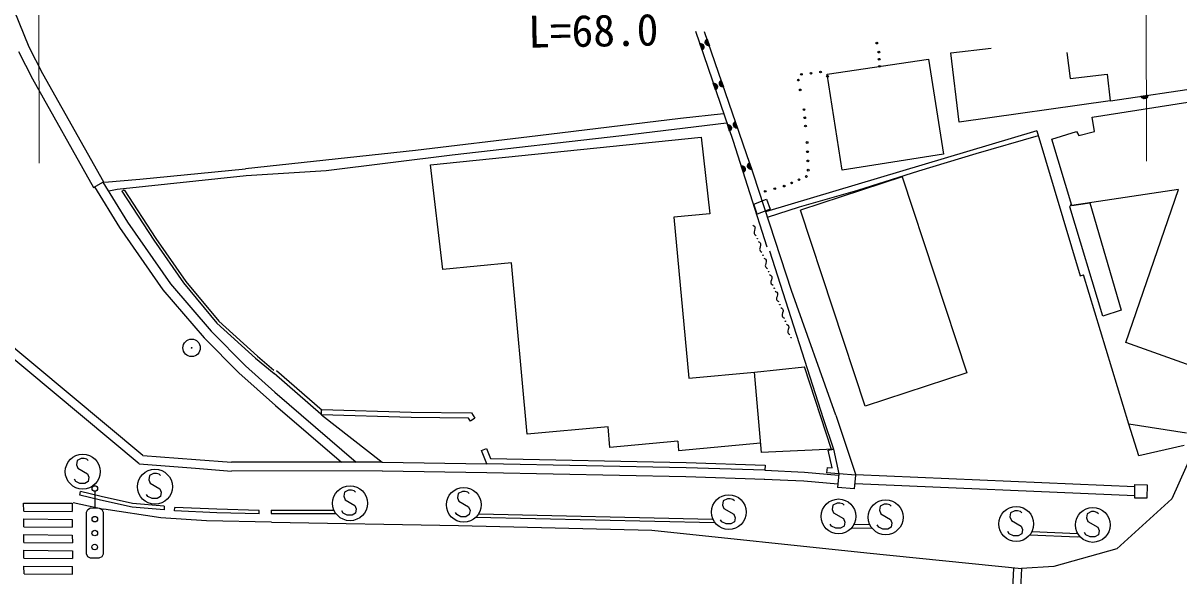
# Model space of a CAD drawing. Units: millimetres, scale not verified. Extents: x 40000 to 680000, y 20000 to 380000.
# Drawn here: x 321477 to 387847, y 287400 to 319110 of the extents above; entities that cross this region are included whole.
import ezdxf
from ezdxf.enums import TextEntityAlignment as Align

# ---------------------------------------------------------------- set-up
doc = ezdxf.new("R2010")
doc.units = ezdxf.units.MM
doc.header["$LTSCALE"] = 1000
for name, color, linetype, lineweight in [('M-BGD', 7, 'Continuous', 25), ('M-BGD-EXST', 7, 'Continuous', 25), ('M-STR-HTXT', 7, 'Continuous', 13), ('M-STR-STRC', 7, 'Continuous', 25)]:
    doc.layers.add(name, color=color, linetype=linetype, lineweight=lineweight)
doc.styles.add('ＭＳ ゴシック', font='')
doc.styles.get('ＭＳ ゴシック').set_extended_font_data('MS Gothic')

msp = doc.modelspace()

# ---------------------------------------------------------------- linework, layer by layer
at = {"layer": 'M-BGD'}
for p, q in [((320532, 320917), (321811, 317745)), ((360095, 318648), (362223, 312390)), ((361411, 316272), (360610, 318619)), ((360336, 317941), (360384, 317941)), ((360464, 317563), (360336, 317941)), ((360363, 317940), (360485, 317580)), ((360384, 317941), (360429, 317932)), ((360505, 317598), (360390, 317939)), ((360418, 317932), (360524, 317621)), ((360429, 317932), (360483, 317909)), ((360542, 317646), (360448, 317922)), ((360650, 318028), (360659, 318077)), ((360651, 317978), (360650, 318028)), ((360671, 317920), (360651, 317978)), ((360654, 318025), (360702, 317884)), ((360659, 318077), (360688, 318128)), ((360741, 317848), (360663, 318077)), ((360700, 317880), (360671, 317920)), ((360678, 318109), (360772, 317834)), ((360688, 318128), (360717, 318164)), ((360802, 317823), (360696, 318134)), ((360715, 318158), (360831, 317817)), ((360717, 318164), (360755, 318193)), ((360858, 317815), (360735, 318175)), ((360755, 318193), (360885, 317814)), ((321219, 317476), (322008, 315917)), ((321811, 317745), (322582, 316224)), ((360503, 317592), (360464, 317563)), ((360480, 317907), (360557, 317678)), ((360483, 317909), (360520, 317875)), ((360532, 317627), (360503, 317592)), ((360566, 317730), (360518, 317871)), ((360520, 317875), (360549, 317835)), ((360562, 317678), (360532, 317627)), ((360549, 317835), (360569, 317777)), ((360570, 317727), (360562, 317678)), ((360569, 317777), (360570, 317727)), ((360737, 317846), (360700, 317880)), ((360792, 317824), (360737, 317846)), ((360836, 317814), (360792, 317824)), ((360885, 317814), (360836, 317814)), ((374751, 317397), (377072, 317675)), ((375239, 313431), (374751, 317397)), ((381406, 317426), (381601, 315930)), ((367645, 316188), (373460, 317046)), ((373460, 317046), (374326, 311600)), ((322582, 316224), (326087, 310004)), ((363410, 310451), (361411, 316272)), ((368510, 310672), (367645, 316188)), ((381601, 315930), (383727, 316181)), ((383727, 316181), (383905, 314652)), ((383912, 314655), (392770, 315959)), ((322008, 315917), (325521, 309685)), ((361112, 315658), (361161, 315658)), ((361241, 315279), (361112, 315658)), ((361139, 315657), (361261, 315297)), ((361161, 315658), (361205, 315649)), ((361282, 315314), (361166, 315655)), ((361194, 315649), (361300, 315338)), ((361205, 315649), (361259, 315626)), ((361318, 315363), (361224, 315638)), ((361279, 315308), (361241, 315279)), ((361256, 315624), (361334, 315394)), ((361259, 315626), (361296, 315592)), ((361309, 315344), (361279, 315308)), ((361342, 315447), (361294, 315588)), ((361296, 315592), (361325, 315552)), ((361338, 315395), (361309, 315344)), ((361325, 315552), (361345, 315494)), ((361346, 315444), (361338, 315395)), ((361345, 315494), (361346, 315444)), ((361459, 315662), (361467, 315711)), ((361460, 315613), (361459, 315662)), ((361480, 315554), (361460, 315613)), ((361463, 315659), (361511, 315518)), ((361467, 315711), (361496, 315763)), ((361550, 315483), (361471, 315712)), ((361510, 315514), (361480, 315554)), ((361487, 315743), (361581, 315468)), ((361496, 315763), (361525, 315798)), ((361612, 315457), (361505, 315769)), ((361547, 315481), (361510, 315514)), ((361523, 315792), (361640, 315451)), ((361525, 315798), (361564, 315827)), ((361667, 315450), (361544, 315809)), ((361601, 315458), (361547, 315481)), ((361564, 315827), (361694, 315449)), ((361645, 315449), (361601, 315458)), ((361694, 315449), (361645, 315449)), ((383905, 314652), (375239, 313431)), ((382867, 313714), (392544, 315230)), ((385666, 314912), (386062, 314970)), ((385688, 314869), (385666, 314912)), ((386056, 314944), (385680, 314889)), ((385717, 314834), (385688, 314869)), ((385693, 314865), (386049, 314918)), ((386038, 314891), (385713, 314843)), ((385762, 314796), (385717, 314834)), ((385734, 314821), (386022, 314863)), ((386002, 314835), (385762, 314800)), ((385809, 314778), (385762, 314796)), ((385858, 314770), (385809, 314778)), ((385813, 314782), (385960, 314804)), ((385919, 314779), (385858, 314770)), ((385963, 314801), (385919, 314779)), ((386003, 314831), (385963, 314801)), ((386036, 314880), (386003, 314831)), ((386053, 314922), (386036, 314880)), ((386062, 314970), (386053, 314922)), ((359218, 313636), (351039, 312645)), ((355861, 312663), (361864, 313391)), ((361694, 313903), (359218, 313636)), ((361917, 313290), (361965, 313290)), ((362045, 312912), (361917, 313290)), ((361944, 313289), (362066, 312929)), ((361965, 313290), (362010, 313281)), ((362086, 312947), (361970, 313288)), ((361999, 313281), (362105, 312970)), ((362010, 313281), (362064, 313258)), ((362123, 312995), (362029, 313270)), ((362271, 313297), (362279, 313347)), ((362272, 313248), (362271, 313297)), ((362275, 313295), (362323, 313154)), ((362279, 313347), (362308, 313398)), ((362362, 313118), (362283, 313347)), ((362299, 313379), (362393, 313104)), ((362308, 313398), (362337, 313433)), ((362423, 313093), (362317, 313404)), ((362335, 313427), (362452, 313087)), ((362337, 313433), (362376, 313463)), ((362479, 313086), (362355, 313445)), ((362376, 313463), (362506, 313084)), ((382995, 312885), (382867, 313714)), ((351039, 312645), (344011, 311800)), ((346109, 311556), (355861, 312663)), ((362084, 312941), (362045, 312912)), ((362060, 313256), (362138, 313027)), ((362064, 313258), (362101, 313224)), ((362113, 312976), (362084, 312941)), ((362147, 313079), (362099, 313220)), ((362101, 313224), (362130, 313184)), ((362142, 313027), (362113, 312976)), ((362130, 313184), (362150, 313126)), ((362151, 313076), (362142, 313027)), ((362150, 313126), (362151, 313076)), ((362292, 313190), (362272, 313248)), ((362321, 313150), (362292, 313190)), ((362358, 313116), (362321, 313150)), ((362413, 313093), (362358, 313116)), ((362457, 313084), (362413, 313093)), ((362506, 313084), (362457, 313084)), ((379697, 312939), (364117, 308285)), ((376208, 311630), (379787, 312664)), ((379697, 312939), (382169, 304612)), ((380558, 312445), (381974, 312899)), ((381974, 312899), (382094, 312660)), ((382094, 312660), (382995, 312885)), ((344877, 310979), (360423, 312574)), ((360423, 312574), (360911, 308179)), ((362223, 312390), (364176, 306277)), ((381694, 308647), (380558, 312445)), ((344011, 311800), (334252, 310757)), ((338881, 310660), (346109, 311556)), ((374326, 311600), (368510, 310672)), ((372913, 310640), (376208, 311630)), ((328186, 310160), (334252, 310757)), ((334291, 310363), (338881, 310660)), ((345570, 304985), (344877, 310979)), ((362711, 310927), (362760, 310926)), ((362838, 310547), (362711, 310927)), ((362738, 310925), (362859, 310565)), ((362760, 310926), (362804, 310916)), ((362879, 310582), (362765, 310923)), ((362794, 310917), (362898, 310605)), ((362804, 310916), (362858, 310893)), ((362916, 310630), (362824, 310906)), ((362855, 310891), (362932, 310662)), ((362858, 310893), (362895, 310859)), ((362940, 310714), (362893, 310855)), ((362895, 310859), (362924, 310819)), ((362936, 310662), (362906, 310611)), ((362924, 310819), (362944, 310761)), ((362945, 310711), (362936, 310662)), ((362944, 310761), (362945, 310711)), ((363082, 310933), (363091, 310982)), ((363084, 310884), (363082, 310933)), ((363104, 310825), (363084, 310884)), ((363087, 310930), (363135, 310789)), ((363091, 310982), (363120, 311033)), ((363174, 310754), (363095, 310983)), ((363133, 310785), (363104, 310825)), ((363111, 311014), (363205, 310739)), ((363120, 311033), (363149, 311069)), ((363235, 310728), (363128, 311040)), ((363170, 310751), (363133, 310785)), ((363147, 311063), (363264, 310722)), ((363149, 311069), (363188, 311098)), ((363291, 310721), (363167, 311080)), ((363224, 310729), (363170, 310751)), ((363188, 311098), (363317, 310720)), ((363269, 310720), (363224, 310729)), ((363317, 310720), (363269, 310720)), ((369415, 309536), (372913, 310640)), ((325521, 309685), (326087, 310004)), ((326061, 309989), (327470, 307691)), ((326141, 309977), (328186, 310160)), ((326876, 309593), (334291, 310363)), ((362877, 310576), (362838, 310547)), ((362906, 310611), (362877, 310576)), ((365603, 303769), (363410, 310451)), ((371958, 310298), (366122, 308376)), ((371958, 310298), (375663, 299054)), ((325581, 309719), (327009, 307389)), ((326396, 309485), (326876, 309593)), ((327148, 309471), (327274, 309554)), ((327148, 309471), (328983, 306668)), ((327274, 309554), (329107, 306752)), ((366055, 308573), (369415, 309536)), ((387818, 309558), (381694, 308647)), ((384809, 300784), (387818, 309558)), ((363442, 308731), (364159, 309007)), ((363442, 308731), (364159, 309007)), ((363636, 308158), (363442, 308731)), ((364159, 309007), (364376, 308443)), ((364159, 309007), (364376, 308443)), ((381585, 308574), (381661, 308732)), ((381661, 308732), (381694, 308647)), ((381694, 308647), (382732, 308801)), ((382732, 308801), (384534, 302636)), ((360911, 308179), (358849, 307981)), ((358849, 307981), (359698, 298741)), ((364376, 308443), (363636, 308158)), ((364376, 308443), (363636, 308158)), ((364225, 307981), (366055, 308573)), ((369827, 297132), (366122, 308376)), ((383486, 302293), (381585, 308574)), ((327009, 307389), (329497, 303816)), ((327470, 307691), (329932, 304153)), ((363373, 307523), (363437, 307484)), ((363437, 307484), (363471, 307453)), ((363471, 307453), (363497, 307409)), ((363505, 307322), (363478, 307215)), ((363497, 307409), (363506, 307359)), ((363506, 307359), (363505, 307322)), ((328983, 306668), (330694, 304205)), ((329107, 306752), (330814, 304295)), ((363455, 307136), (363450, 307081)), ((363450, 307081), (363455, 307043)), ((363478, 307215), (363455, 307136)), ((363455, 307043), (363475, 307000)), ((363475, 307000), (363514, 306963)), ((363514, 306963), (363578, 306922)), ((363696, 306576), (363760, 306537)), ((363760, 306537), (363794, 306507)), ((363778, 306189), (363773, 306135)), ((363773, 306135), (363778, 306097)), ((363801, 306269), (363778, 306189)), ((363778, 306097), (363798, 306054)), ((363794, 306507), (363819, 306462)), ((363798, 306054), (363837, 306017)), ((363828, 306376), (363801, 306269)), ((363819, 306462), (363828, 306413)), ((363828, 306413), (363828, 306376)), ((363837, 306017), (363901, 305975)), ((364343, 306039), (367426, 296431)), ((328150, 293825), (313917, 305671)), ((328347, 294311), (314397, 305922)), ((349532, 305367), (345570, 304985)), ((350428, 295521), (349532, 305367)), ((364019, 305630), (364082, 305591)), ((364082, 305591), (364117, 305560)), ((364124, 305322), (364101, 305243)), ((364117, 305560), (364142, 305516)), ((364151, 305429), (364124, 305322)), ((364142, 305516), (364151, 305466)), ((364151, 305466), (364151, 305429)), ((364101, 305243), (364095, 305188)), ((364095, 305188), (364100, 305150)), ((364100, 305150), (364121, 305107)), ((364121, 305107), (364160, 305070)), ((364160, 305070), (364224, 305029)), ((364342, 304683), (364405, 304644)), ((364405, 304644), (364439, 304614)), ((382179, 304615), (382367, 304675)), ((384981, 296095), (382367, 304675)), ((329932, 304153), (332270, 301435)), ((330694, 304205), (332606, 301903)), ((330814, 304295), (332714, 302007)), ((364423, 304296), (364418, 304242)), ((364418, 304242), (364423, 304204)), ((364447, 304376), (364423, 304296)), ((364423, 304204), (364443, 304161)), ((364439, 304614), (364465, 304569)), ((364443, 304161), (364482, 304124)), ((364474, 304483), (364447, 304376)), ((364465, 304569), (364474, 304520)), ((364474, 304520), (364474, 304483)), ((364482, 304124), (364547, 304082)), ((329497, 303816), (331865, 301061)), ((364665, 303737), (364728, 303698)), ((364728, 303698), (364762, 303667)), ((364746, 303350), (364741, 303295)), ((364769, 303429), (364746, 303350)), ((364762, 303667), (364788, 303623)), ((364796, 303536), (364769, 303429)), ((364788, 303623), (364797, 303573)), ((364797, 303573), (364796, 303536)), ((368153, 296627), (365603, 303769)), ((364741, 303295), (364746, 303257)), ((364746, 303257), (364766, 303214)), ((364766, 303214), (364805, 303177)), ((364805, 303177), (364870, 303136)), ((364987, 302790), (365051, 302751)), ((365051, 302751), (365085, 302720)), ((365085, 302720), (365111, 302676)), ((365111, 302676), (365120, 302627)), ((332714, 302007), (334929, 300008)), ((365069, 302403), (365064, 302349)), ((365064, 302349), (365069, 302311)), ((365092, 302483), (365069, 302403)), ((365069, 302311), (365089, 302267)), ((365089, 302267), (365128, 302231)), ((365119, 302589), (365092, 302483)), ((365120, 302627), (365119, 302589)), ((365128, 302231), (365192, 302189)), ((384534, 302636), (383486, 302293)), ((332270, 301435), (334239, 299444)), ((332606, 301903), (334830, 299895)), ((365310, 301844), (365374, 301805)), ((365374, 301805), (365408, 301774)), ((365392, 301457), (365387, 301402)), ((365387, 301402), (365392, 301364)), ((365415, 301536), (365392, 301457)), ((365392, 301364), (365412, 301321)), ((365408, 301774), (365434, 301730)), ((365412, 301321), (365451, 301284)), ((365442, 301643), (365415, 301536)), ((365434, 301730), (365443, 301680)), ((365443, 301680), (365442, 301643)), ((331865, 301061), (333860, 299044)), ((365451, 301284), (365515, 301243)), ((388818, 299354), (384809, 300784)), ((334929, 300008), (335881, 299207)), ((334239, 299444), (335932, 297934)), ((334830, 299895), (335889, 299004)), ((363482, 299088), (366344, 299388)), ((367906, 294654), (366344, 299388)), ((333860, 299044), (335963, 297170)), ((338564, 296683), (335889, 299004)), ((338641, 296881), (336020, 299155)), ((359698, 298741), (363482, 299088)), ((363449, 299085), (363869, 294473)), ((375663, 299054), (369827, 297132)), ((335932, 297934), (340598, 293923)), ((335963, 297170), (339758, 293922)), ((338605, 296639), (338614, 296939)), ((338614, 296939), (343762, 296785)), ((343762, 296785), (347223, 296751)), ((347223, 296751), (347415, 296438)), ((343759, 296486), (338605, 296639)), ((338605, 296639), (342091, 293928)), ((347054, 296453), (343759, 296486)), ((347159, 296281), (347054, 296453)), ((347415, 296438), (347159, 296281)), ((367426, 296431), (368007, 294668)), ((368153, 296627), (369288, 293184)), ((385552, 294289), (384981, 296095)), ((388277, 295595), (384981, 296095)), ((355067, 295944), (350428, 295521)), ((355174, 294765), (355067, 295944)), ((347807, 294590), (348086, 294701)), ((348086, 294701), (348313, 294131)), ((359069, 295119), (355174, 294765)), ((359069, 295119), (359117, 294597)), ((359117, 294597), (363819, 295025)), ((388158, 294879), (385552, 294289)), ((328345, 294311), (331403, 294078)), ((331403, 294078), (333448, 293914)), ((348107, 293836), (347807, 294590)), ((348313, 294131), (359560, 293895)), ((368031, 294671), (363869, 294473)), ((367714, 294604), (368007, 294668)), ((367936, 293590), (367714, 294604)), ((368007, 294668), (368315, 293261)), ((388647, 294513), (387436, 291816)), ((328150, 293825), (331373, 293579)), ((331373, 293579), (333449, 293414)), ((342100, 293924), (333448, 293914)), ((342101, 293424), (333449, 293414)), ((342093, 293424), (348100, 293336)), ((342100, 293924), (348107, 293836)), ((359550, 293595), (348107, 293836)), ((364077, 293455), (359550, 293595)), ((359560, 293895), (364086, 293755)), ((366340, 293335), (364062, 293436)), ((364086, 293755), (364077, 293455)), ((367640, 293311), (367663, 293610)), ((367663, 293610), (367936, 293590)), ((348097, 293336), (359535, 293096)), ((359535, 293096), (364062, 292955)), ((366306, 292836), (364040, 292937)), ((368267, 292656), (366306, 292836)), ((368307, 293155), (366340, 293335)), ((368315, 293261), (367640, 293311)), ((368315, 293261), (368252, 292463)), ((369288, 293184), (368315, 293261)), ((369225, 292386), (369288, 293184)), ((369250, 292699), (385315, 292002)), ((385321, 292503), (369289, 293198)), ((324733, 292038), (324780, 292232)), ((325916, 291749), (324733, 292038)), ((325961, 291944), (324780, 292232)), ((325598, 292254), (325596, 291294)), ((369225, 292386), (368252, 292463)), ((385313, 291860), (385323, 292638)), ((385323, 292638), (386020, 292629)), ((386020, 292629), (386010, 291852)), ((321507, 291565), (324293, 291567)), ((321510, 291115), (321507, 291565)), ((324293, 291567), (324295, 291093)), ((324350, 291601), (326121, 291220)), ((327732, 291344), (325916, 291749)), ((327762, 291542), (325961, 291944)), ((329586, 291397), (327762, 291542)), ((329586, 291397), (329570, 291197)), ((387436, 291816), (384292, 288959)), ((386010, 291852), (385313, 291860)), ((321510, 291115), (324295, 291093)), ((325110, 288655), (325115, 291055)), ((325115, 291055), (325196, 291215)), ((325196, 291215), (325356, 291295)), ((325356, 291295), (325836, 291293)), ((325836, 291293), (325996, 291213)), ((325996, 291213), (326075, 291053)), ((326075, 291053), (326070, 288653)), ((329382, 290723), (326121, 291220)), ((329570, 291197), (327732, 291344)), ((331999, 290553), (329382, 290723)), ((330176, 291122), (330184, 291321)), ((332600, 291023), (330176, 291122)), ((332607, 291223), (330184, 291321)), ((335024, 290959), (332600, 291023)), ((335029, 291159), (332607, 291223)), ((335024, 290959), (335029, 291159)), ((335720, 291174), (335720, 290974)), ((335720, 291174), (339334, 291169)), ((335720, 290974), (339454, 290969)), ((347480, 290765), (361186, 290453)), ((347640, 290961), (361063, 290656)), ((321512, 290665), (324298, 290643)), ((321514, 290216), (321512, 290665)), ((321514, 290216), (324300, 290193)), ((324298, 290643), (324300, 290193)), ((335742, 290483), (331999, 290553)), ((335742, 290483), (346487, 290285)), ((346487, 290285), (357584, 290022)), ((369055, 290164), (370200, 290135)), ((369193, 290361), (370076, 290338)), ((321517, 289765), (324302, 289743)), ((321519, 289315), (321517, 289765)), ((324302, 289743), (324304, 289293)), ((357584, 290022), (369931, 288718)), ((379289, 289755), (382023, 289637)), ((379414, 289950), (382019, 289837)), ((382019, 289837), (382039, 289839)), ((382023, 289637), (382177, 289650)), ((321519, 289315), (324304, 289293)), ((321521, 288866), (324306, 288843)), ((321524, 288416), (321521, 288866)), ((324306, 288843), (324308, 288393)), ((369931, 288718), (378801, 287819)), ((384292, 288959), (380663, 287930)), ((321524, 288416), (324308, 288393)), ((325189, 288495), (325110, 288655)), ((325349, 288415), (325189, 288495)), ((325829, 288413), (325349, 288415)), ((325989, 288493), (325829, 288413)), ((326070, 288653), (325989, 288493)), ((321526, 287965), (324310, 287943)), ((321528, 287515), (321526, 287965)), ((321528, 287515), (324313, 287493)), ((324313, 287493), (324310, 287943)), ((378351, 287841), (378208, 284892)), ((378801, 287819), (378656, 284847)), ((380663, 287930), (378801, 287819))]:
    msp.add_line(p, q, dxfattribs=at)
for centre, radius in [((370498, 317967), 49.8), ((370616, 317448), 49.8), ((370637, 317038), 49.8), ((370657, 316629), 49.8), ((366170, 316171), 49.8), ((366720, 316237), 49.8), ((367271, 316304), 49.8), ((367668, 316056), 49.8), ((365995, 315841), 49.8), ((366102, 315278), 49.8), ((366317, 314153), 49.8), ((366362, 313680), 49.8), ((366407, 313208), 49.8), ((366497, 312263), 49.8), ((366519, 311733), 49.8), ((366540, 311204), 49.8), ((366561, 310674), 49.8), ((365608, 309946), 49.8), ((366031, 310129), 49.8), ((366454, 310312), 49.8), ((364094, 309459), 49.8), ((364639, 309611), 49.8), ((365184, 309763), 49.8), ((363640, 306742), 15), ((363962, 305795), 15), ((364285, 304849), 15), ((364608, 303902), 15), ((364931, 302956), 15), ((365254, 302009), 15), ((331153, 300481), 500), ((365577, 301063), 15), ((331153, 300481), 20), ((325598, 292414), 160), ((325594, 290654), 160), ((325592, 289854), 160), ((325590, 289054), 160)]:
    msp.add_circle(centre, radius, dxfattribs=at)
at = {"layer": 'M-BGD-EXST'}
for p, q in [((324820, 294139), (324580, 294019)), ((324980, 294139), (324820, 294139)), ((325140, 294099), (324980, 294139)), ((325220, 294019), (325140, 294099)), ((324580, 294019), (324540, 293779)), ((324540, 293779), (324620, 293579)), ((324620, 293579), (325180, 293259)), ((324500, 292819), (324420, 292939)), ((324740, 292699), (324500, 292819)), ((325020, 292699), (324740, 292699)), ((325220, 292819), (325020, 292699)), ((325180, 293259), (325260, 293059)), ((325260, 293059), (325220, 292819)), ((328728, 293154), (328688, 292914)), ((328688, 292914), (328768, 292714)), ((328968, 293274), (328728, 293154)), ((328768, 292714), (329328, 292394)), ((329128, 293274), (328968, 293274)), ((329288, 293234), (329128, 293274)), ((329368, 293154), (329288, 293234)), ((328648, 291954), (328568, 292074)), ((329328, 292394), (329408, 292194)), ((329408, 292194), (329368, 291954)), ((339930, 292205), (339890, 291965)), ((340170, 292325), (339930, 292205)), ((340330, 292325), (340170, 292325)), ((340490, 292285), (340330, 292325)), ((340570, 292205), (340490, 292285)), ((346461, 292116), (346421, 291876)), ((346701, 292236), (346461, 292116)), ((346861, 292236), (346701, 292236)), ((347021, 292196), (346861, 292236)), ((347101, 292116), (347021, 292196)), ((328888, 291834), (328648, 291954)), ((329168, 291834), (328888, 291834)), ((329368, 291954), (329168, 291834)), ((339890, 291965), (339970, 291765)), ((339970, 291765), (340530, 291445)), ((340530, 291445), (340610, 291245)), ((346421, 291876), (346501, 291676)), ((346501, 291676), (347061, 291356)), ((361681, 291698), (361641, 291458)), ((361641, 291458), (361721, 291258)), ((361921, 291818), (361681, 291698)), ((362081, 291818), (361921, 291818)), ((362241, 291778), (362081, 291818)), ((362321, 291698), (362241, 291778)), ((367982, 291450), (367942, 291210)), ((368222, 291570), (367982, 291450)), ((368382, 291570), (368222, 291570)), ((368542, 291530), (368382, 291570)), ((368622, 291450), (368542, 291530)), ((370689, 291400), (370649, 291160)), ((370929, 291520), (370689, 291400)), ((371089, 291520), (370929, 291520)), ((371249, 291480), (371089, 291520)), ((371329, 291400), (371249, 291480)), ((339850, 291005), (339770, 291125)), ((340090, 290885), (339850, 291005)), ((340370, 290885), (340090, 290885)), ((340570, 291005), (340370, 290885)), ((340610, 291245), (340570, 291005)), ((346381, 290916), (346301, 291036)), ((346621, 290796), (346381, 290916)), ((346901, 290796), (346621, 290796)), ((347101, 290916), (346901, 290796)), ((347061, 291356), (347141, 291156)), ((347141, 291156), (347101, 290916)), ((361721, 291258), (362281, 290938)), ((362281, 290938), (362361, 290738)), ((362361, 290738), (362321, 290498)), ((367942, 291210), (368022, 291010)), ((368022, 291010), (368582, 290690)), ((370649, 291160), (370729, 290960)), ((370729, 290960), (371289, 290640)), ((378187, 291018), (378147, 290778)), ((378147, 290778), (378227, 290578)), ((378427, 291138), (378187, 291018)), ((378587, 291138), (378427, 291138)), ((378747, 291098), (378587, 291138)), ((378827, 291018), (378747, 291098)), ((382584, 290963), (382544, 290723)), ((382544, 290723), (382624, 290523)), ((382824, 291083), (382584, 290963)), ((382984, 291083), (382824, 291083)), ((383144, 291043), (382984, 291083)), ((383224, 290963), (383144, 291043)), ((361601, 290498), (361521, 290618)), ((361841, 290378), (361601, 290498)), ((362121, 290378), (361841, 290378)), ((362321, 290498), (362121, 290378)), ((367902, 290250), (367822, 290370)), ((368142, 290130), (367902, 290250)), ((368422, 290130), (368142, 290130)), ((368622, 290250), (368422, 290130)), ((368582, 290690), (368662, 290490)), ((368662, 290490), (368622, 290250)), ((370609, 290200), (370529, 290320)), ((370849, 290080), (370609, 290200)), ((371129, 290080), (370849, 290080)), ((371329, 290200), (371129, 290080)), ((371289, 290640), (371369, 290440)), ((371369, 290440), (371329, 290200)), ((378227, 290578), (378787, 290258)), ((378787, 290258), (378867, 290058)), ((378867, 290058), (378827, 289818)), ((382624, 290523), (383184, 290203)), ((383184, 290203), (383264, 290003)), ((378107, 289818), (378027, 289938)), ((378347, 289698), (378107, 289818)), ((378627, 289698), (378347, 289698)), ((378827, 289818), (378627, 289698)), ((382504, 289763), (382424, 289883)), ((382744, 289643), (382504, 289763)), ((383024, 289643), (382744, 289643)), ((383224, 289763), (383024, 289643)), ((383264, 290003), (383224, 289763))]:
    msp.add_line(p, q, dxfattribs=at)
for centre in [(324900, 293379), (329048, 292514), (340250, 291565), (346781, 291476), (362001, 291058), (368302, 290810), (371009, 290760), (378507, 290378), (382904, 290323)]:
    msp.add_circle(centre, 1000, dxfattribs=at)
at = {"layer": 'M-STR-HTXT'}
for p, q in [((322396, 311079), (322379, 321477)), ((385973, 321580), (385990, 311182))]:
    msp.add_line(p, q, dxfattribs=at)
at = {"layer": 'M-STR-STRC'}
for p, q in [((324733, 292038), (324780, 292232)), ((325916, 291749), (324733, 292038)), ((325961, 291944), (324780, 292232)), ((327732, 291344), (325916, 291749)), ((327762, 291542), (325961, 291944)), ((329586, 291397), (327762, 291542)), ((329586, 291397), (329570, 291197)), ((329570, 291197), (327732, 291344)), ((330176, 291122), (330184, 291321)), ((332600, 291023), (330176, 291122)), ((332607, 291223), (330184, 291321)), ((335024, 290959), (332600, 291023)), ((335029, 291159), (332607, 291223)), ((335024, 290959), (335029, 291159)), ((335720, 291174), (335720, 290974)), ((335720, 291174), (339334, 291169)), ((335720, 290974), (339454, 290969)), ((347480, 290765), (361186, 290453)), ((347640, 290961), (361063, 290656)), ((369055, 290164), (370200, 290135)), ((369193, 290361), (370076, 290338)), ((379289, 289755), (382023, 289637)), ((379414, 289950), (382019, 289837)), ((382019, 289837), (382039, 289839)), ((382023, 289637), (382177, 289650))]:
    msp.add_line(p, q, dxfattribs=at)

# ---------------------------------------------------------------- texts
at = {"layer": 'M-STR-HTXT', "style": 'ＭＳ ゴシック'}
msp.add_text('L=68.0', height=1833, rotation=1, dxfattribs=at).set_placement((350501, 317150), align=Align.BOTTOM_LEFT)

doc.saveas('drawing.dxf')
